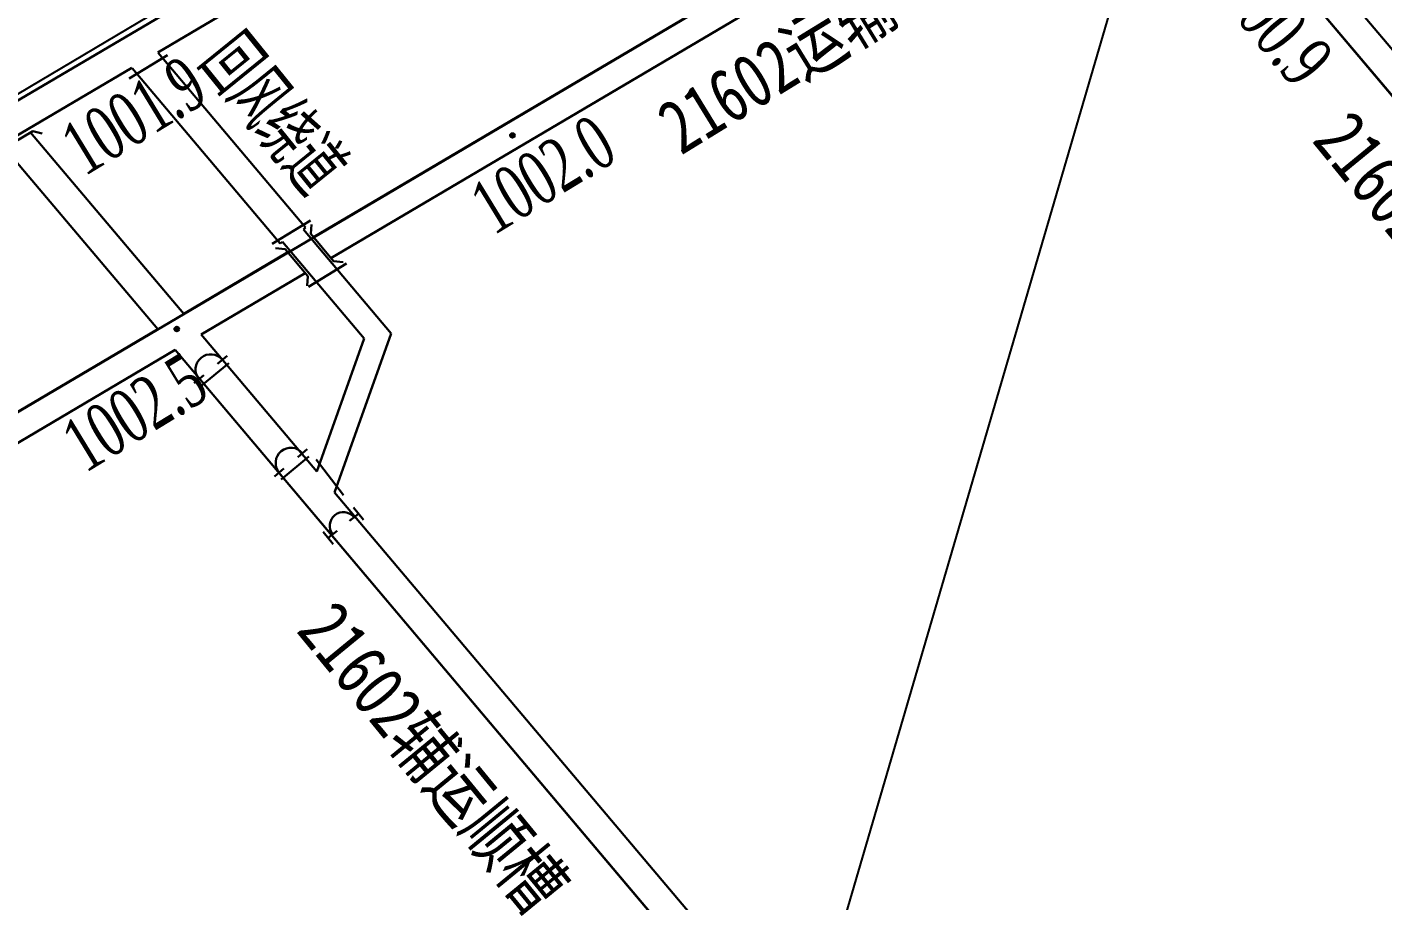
# Model space of a CAD drawing. Header units: millimetres. Extents: x 37412591 to 74834139, y 4258245 to 8527567.
# Drawn here: x 37415186.6 to 37415414.3, y 4259703.5 to 4259850.3 of the extents above; entities that cross this region are included whole.
import ezdxf
from ezdxf.enums import TextEntityAlignment as Align

# ---------------------------------------------------------------- set-up
doc = ezdxf.new("R2010")
doc.units = ezdxf.units.MM
for name, color, linetype in [('0测量点名称', 7, 'Continuous'), ('6号煤底板等高线', 7, 'Continuous'), ('GXYZ', 2, 'Continuous'), ('JMD', 6, 'Continuous'), ('ZDH', 1, 'Continuous'), ('图例', 7, 'Continuous')]:
    doc.layers.add(name, color=color, linetype=linetype)
doc.layers.add('保安煤柱线', color=1, linetype='线圈线（保安煤柱线） ----0-----0----0-----0----0-----0--', lineweight=30)
doc.styles.get("Standard").update_dxf_attribs({"font": 'simfang.ttf', "width": 0.6667})
doc.styles.add('标准', font='SimSun.ttf', dxfattribs={"width": 0.667})
doc.linetypes.add('442', pattern='A,5,[175,AAA.SHX,S=1,R=90,X=0,Y=0],5', length=10)
doc.linetypes.add('447', pattern='A,8,-1,[148,AAA.SHX,S=1,R=0,X=0,Y=0],-1', length=10)
doc.linetypes.add('FENCELINE1', pattern='A,6.35,-2.54,[133,ltypeshp.shx,S=2.54,R=0,X=-2.54,Y=0],-2.54,25.4', length=36.83)
doc.linetypes.add('线圈线（保安煤柱线） ----0-----0----0-----0----0-----0--', pattern='A,14.5,-2,[133,ltypeshp.shx,S=0.5,R=0,X=0,Y=0],-3,25.4', length=44.9)

# ---------------------------------------------------------------- blocks, each defined once
blk = doc.blocks.new('A$C2A686CFF')
at = {"layer": 'JMD', "color": 1, "linetype": 'Continuous', "lineweight": 30}
for p, q in [((12.2, 30.1, 0), (0, 30.1, 0)), ((6.1, 30.1, 0), (6.1, 21.3, 0)), ((6.1, 8.8, 0), (6.1, 0, 0)), ((12.2, 0, 0), (0, 0, 0))]:
    blk.add_line(p, q, dxfattribs=at)
blk.add_arc((6.1, 15, 0), 10.6, 270, 90, dxfattribs=at)

msp = doc.modelspace()

# ---------------------------------------------------------------- hatches: boundary and pattern name
at = {"linetype": '447', "ltscale": 0.5}
h = msp.add_hatch(color=0, dxfattribs=at)
h.dxf.hatch_style = 1
h.paths.add_polyline_path([(37415268.48, 4259832.08, 1), (37415267.68, 4259832.08, 1)])
h = msp.add_hatch(color=0, dxfattribs=at)
h.dxf.hatch_style = 1
h.paths.add_polyline_path([(37415211.29, 4259799.56, 1), (37415212.09, 4259799.56, 1)])

# ---------------------------------------------------------------- linework, layer by layer
at = {"color": 0, "lineweight": 30, "ltscale": 5}
for p, q in [((37415371.95, 4259890.76, 4817.29), (37415800.56, 4259383.45, 4817.29)), ((37415183.38, 4259837.01, 45324.38), (37415234.63, 4259867.21)), ((37415405.78, 4259858.47, 5002.9), (37415699.19, 4259511.18, 5002.9)), ((37415182.77, 4259829.98, 4910.12), (37415208.49, 4259799.53, 4910.12)), ((37415232.96, 4259816.29), (37415233.34, 4259816.61)), ((37415229.46, 4259814.23), (37415229.08, 4259813.9)), ((37415235.22, 4259775.65), (37415243.2, 4259797.97)), ((37415238.2, 4259772.12), (37415247.74, 4259798.79)), ((37415075.64, 4259715.92, 4910.12), (37415211.44, 4259796.05, 4910.12)), ((37415211.42, 4259796.04, 4910.12), (37415647.29, 4259280.14, 4910.12)), ((37415211.44, 4259796.05, 4910.12), (37415647.3, 4259280.15, 4910.12))]:
    msp.add_line(p, q, dxfattribs=at)
at = {"color": 0, "lineweight": 30, "ltscale": 5, "flags": 128}
for points, elevation in [([(37415208.51, 4259845.99), (37415347.19, 4259927.82)], 2455.06), ([(37415208.51, 4259845.99), (37415208.51, 4259845.99)], 2455.06), ([(37415186.67, 4259833.11), (37415204.14, 4259843.42)], 2455.06), ([(37415045.83, 4259749.9), (37415186.67, 4259833.11)], 4910.12)]:
    msp.add_lwpolyline(points, dxfattribs=dict(at, elevation=elevation))
at = {"color": 0, "lineweight": 30, "ltscale": 5, "elevation": 4910.12}
for points in [[(37415234.66, 4259814.98), (37415369.01, 4259894.25)], [(37415237.6, 4259811.48), (37415371.96, 4259890.76)], [(37415371.94, 4259890.76), (37415994.44, 4259153.97)], [(37415187.14, 4259832.55), (37415212.86, 4259802.11)], [(37415212.86, 4259802.11), (37415230.36, 4259812.44)], [(37415215.8, 4259798.63), (37415233.29, 4259808.94)], [(37415072.71, 4259719.42), (37415208.49, 4259799.53)], [(37415215.8, 4259798.63), (37415235.21, 4259775.64)], [(37415238.2, 4259772.12), (37415533.89, 4259422.13)]]:
    msp.add_lwpolyline(points, dxfattribs=at)
at = {"color": 0, "lineweight": 30, "ltscale": 5}
for points in [[(37415208.57, 4259845.93), (37415233.34, 4259816.61)], [(37415204.2, 4259843.35), (37415229.08, 4259813.9)], [(37415232.96, 4259816.29), (37415247.74, 4259798.79)], [(37415229.46, 4259814.23), (37415243.2, 4259797.97)], [(37415234.7, 4259815), (37415234.7, 4259815)], [(37415230.33, 4259812.42), (37415230.33, 4259812.42)]]:
    msp.add_lwpolyline(points, dxfattribs=at)
at = {"color": 0, "lineweight": 30, "ltscale": 5, "flags": 128}
for points in [[(37415189.09, 4259832.41), (37415187.53, 4259832.78), (37415182.39, 4259829.76), (37415181.96, 4259828.22)], [(37415234.32, 4259817.11), (37415234.21, 4259815.52), (37415238.05, 4259810.95), (37415239.64, 4259810.78)], [(37415228.3, 4259813.16), (37415229.89, 4259812.99), (37415233.73, 4259808.42), (37415233.61, 4259806.82)]]:
    msp.add_lwpolyline(points, dxfattribs=at)
at = {"color": 0, "linetype": '447', "ltscale": 0.5}
for centre in [(37415268.08, 4259832.08, 4910.12), (37415211.69, 4259799.56, 4910.12)]:
    msp.add_circle(centre, 0.398, dxfattribs=at)
at = {"color": 2, "linetype": 'ByBlock', "lineweight": -3, "ltscale": 0.005}
for p in [(37415268.08, 4259832.08, 4910.12), (37415268.08, 4259832.08, 4910.12), (37415211.69, 4259799.56, 4910.12)]:
    msp.add_point(p, dxfattribs=at)
at = {"color": 0, "ltscale": 5}
for p in [(37415268.08, 4259832.08, 4910.12), (37415268.08, 4259832.08, 4907.12), (37415211.69, 4259799.56, 4910.12), (37415211.69, 4259799.56, 4907.12)]:
    msp.add_point(p, dxfattribs=at)
at = {"color": 1}
for p in [(37415268.08, 4259832.08, 4910.12), (37415211.69, 4259799.56, 4910.12)]:
    msp.add_point(p, dxfattribs=at)
at = {"layer": '6号煤底板等高线', "color": 1, "lineweight": 30}
for p, q in [((37415203.69, 4259841.65), (37415210.12, 4259845.57)), ((37415227.75, 4259813.87), (37415234.17, 4259817.79)), ((37415233.81, 4259806.62), (37415240.23, 4259810.55)), ((37415235.13, 4259777.63), (37415239.72, 4259771.67))]:
    msp.add_line(p, q, dxfattribs=at)
at = {"layer": '6号煤底板等高线', "elevation": 2453.77}
msp.add_lwpolyline([(37414906.94, 4258589.06), (37415195.24, 4259276.54), (37415239.47, 4259412.02), (37415372.18, 4259865.44), (37415406.75, 4260130.31), (37415407.11, 4260134.8), (37415408.1, 4260146.78), (37415409.28, 4260160.49), (37415410.49, 4260174.02), (37415411.77, 4260187.71), (37415413.43, 4260204.82), (37415415.29, 4260223.51), (37415417.23, 4260242.3), (37415419.55, 4260264.39), (37415422.19, 4260288.8), (37415429.41, 4260439.76), (37415433.72, 4260571.25)], dxfattribs=at)
at = {"layer": 'GXYZ'}
msp.add_line((37414990.2, 4259723.18, 4910.12), (37415403.45, 4259968.98, 4910.12), dxfattribs=at)
at = {"layer": 'ZDH', "color": 0, "lineweight": -3}
for p in [(37415267.95, 4259832.38, 4919.12), (37415211.56, 4259799.86, 4919.12)]:
    msp.add_point(p, dxfattribs=at)
at = {"layer": '保安煤柱线', "color": 1, "linetype": 'FENCELINE1', "lineweight": 30, "ltscale": 2, "flags": 128}
msp.add_lwpolyline([(37414324.8, 4259278.12), (37416041.37, 4260290.96)], dxfattribs=at)
at = {"layer": '图例', "color": 30, "linetype": 'Continuous', "lineweight": 30}
for p, q in [((37415218.55, 4259793.72, 0), (37415220.17, 4259795.07, 0)), ((37415220.42, 4259793.83), (37415215.76, 4259789.96)), ((37415214.62, 4259790.45, 0), (37415216.25, 4259791.8, 0)), ((37415232.01, 4259778.04, 0), (37415233.63, 4259779.39, 0)), ((37415233.88, 4259778.16), (37415229.22, 4259774.29)), ((37415228.09, 4259774.77, 0), (37415229.71, 4259776.12, 0))]:
    msp.add_line(p, q, dxfattribs=at)
for centre in [(37415217.4, 4259792.76, 0), (37415230.86, 4259777.08, 0)]:
    msp.add_arc(centre, 2.55, 39.7583, 219.7583, dxfattribs=at)

# ---------------------------------------------------------------- block references
at = {"color": 0, "ltscale": 0.8, "xscale": 0.2159999958448435, "yscale": 0.2159999962896109, "zscale": 0.2159999958448435, "rotation": 128.4640150959241}
msp.add_blockref('A$C2A686CFF', (37415243.04, 4259767.5, 0), dxfattribs=at)

# ---------------------------------------------------------------- texts
at = {"color": 7, "linetype": '442', "lineweight": 30, "ltscale": 0.005, "style": '标准', "width": 0.78}
msp.add_text('21602运输联巷', height=9.072, rotation=31.555, dxfattribs=at).set_placement((37415351.22, 4259859.13), align=Align.BOTTOM_RIGHT)
at = {"color": 7, "linetype": '442', "lineweight": 0, "style": '标准', "width": 0.6}
e = msp.add_text('回风绕道', height=9, rotation=308.9607, dxfattribs=at)
e.set_placement((37415215.37, 4259844.49, 8000.49))
e.dxf.unprotected_set("ltscale", 0)
at = {"color": 7, "linetype": '442', "lineweight": 0, "ltscale": 0.005, "style": '标准', "width": 0.78}
for s, p in [('21602主运顺槽', (37415402.26, 4259831.17, 4910.12)), ('21602辅运顺槽', (37415231.62, 4259748.85, 4910.12))]:
    msp.add_text(s, height=9, rotation=309.3629, dxfattribs=at).set_placement(p)
at = {"layer": '0测量点名称', "color": 30, "lineweight": 30, "ltscale": 5, "char_height": 9, "width": 23.085, "attachment_point": 7}
for s, insert, rotation in [('{\\fTimes New Roman|b0|i0|c0|p18;\\C256;1000.9}', (37415383.5, 4259858.71, 5002.91), 309.7605), ('{\\fTimes New Roman|b0|i0|c0|p18;\\C256;1001.9}', (37415196.26, 4259824.94, 0.01), 31.3959), ('{\\fTimes New Roman|b0|i0|c0|p18;\\C256;1002.0}', (37415265.01, 4259815.03, 0.01), 31.3959), ('{\\fTimes New Roman|b0|i0|c0|p18;\\C256;1002.5}', (37415196.4, 4259775.12, 0.01), 31.3959)]:
    msp.add_mtext(s, dxfattribs=dict(at, insert=insert, rotation=rotation))

doc.saveas('drawing.dxf')
